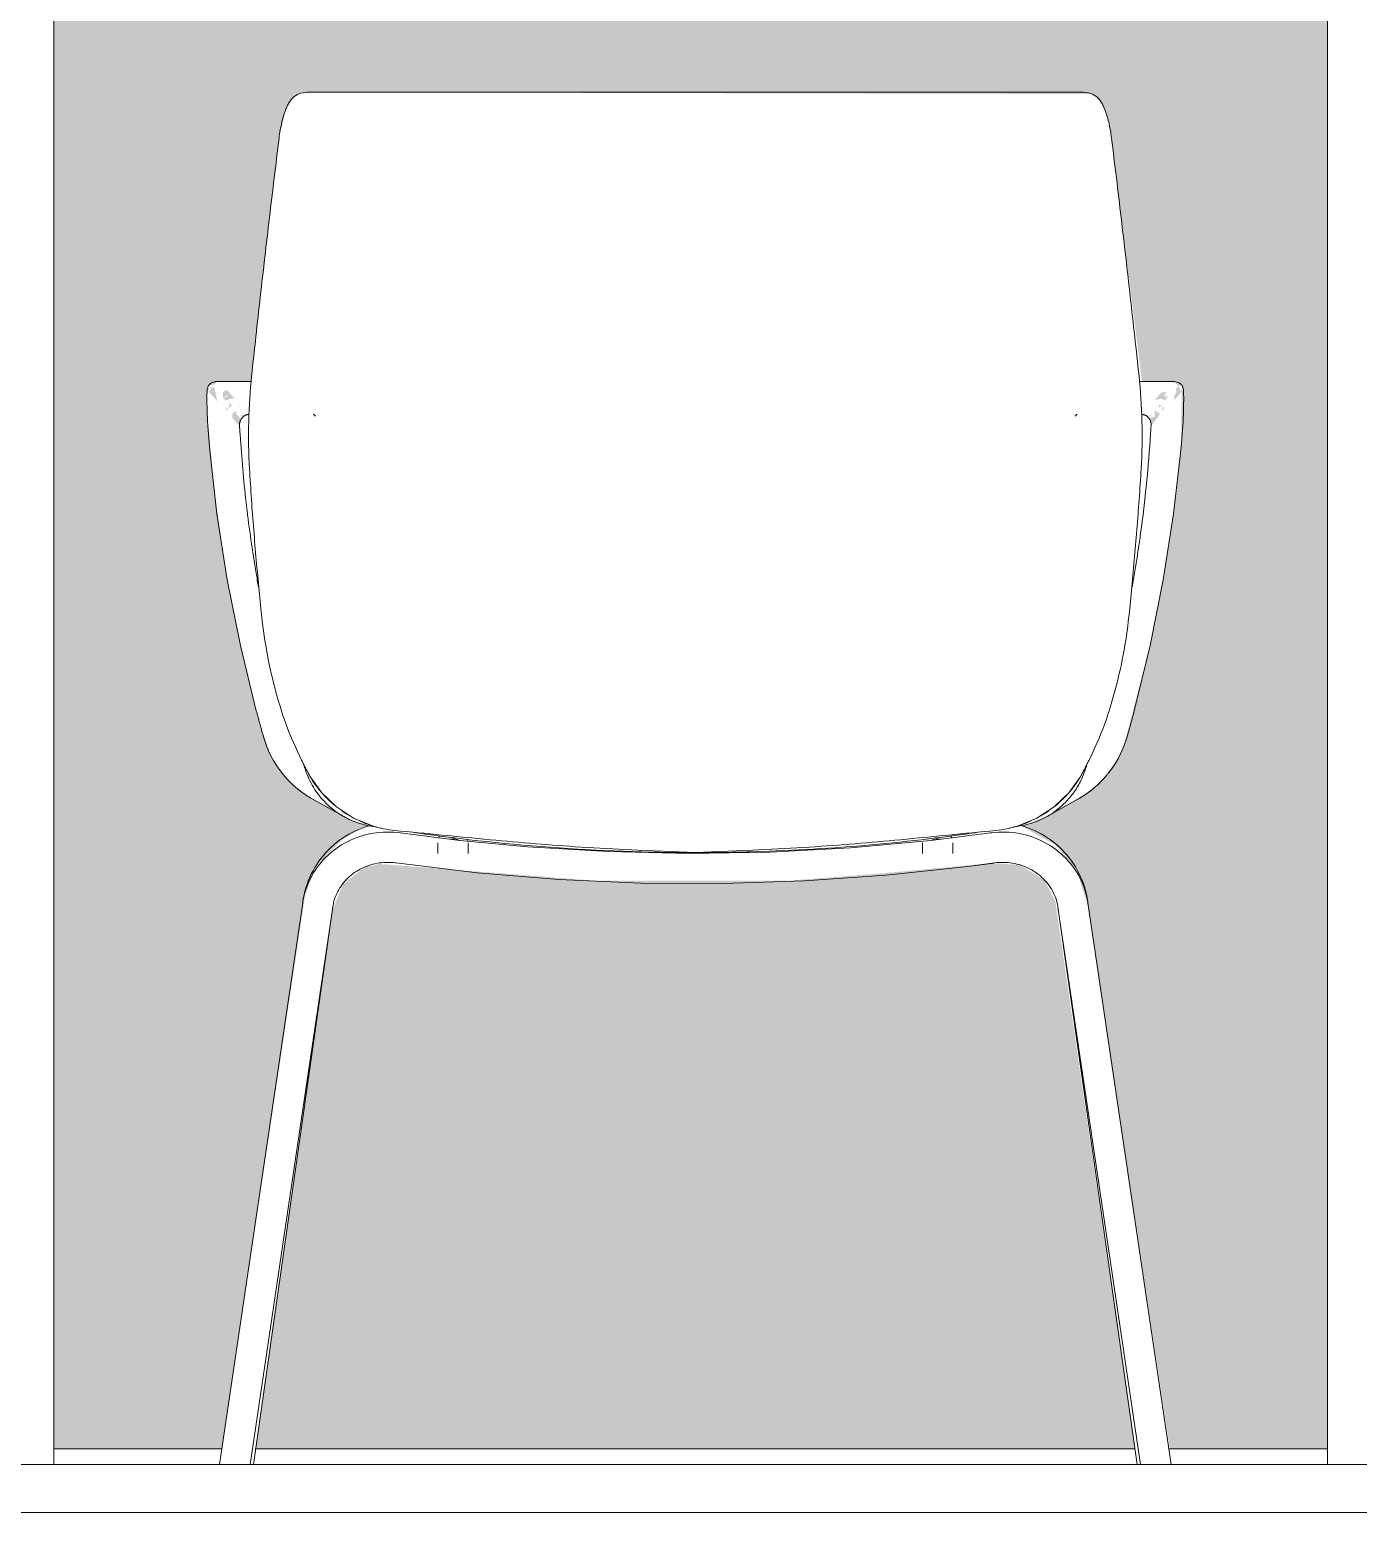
# Model space of a CAD drawing. Header units: millimetres. Extents: x -12186 to 152825, y -4386 to 9463.
# Drawn here: x 140102 to 140936, y 0 to 931 of the extents above; entities that cross this region are included whole.
import ezdxf

# ---------------------------------------------------------------- set-up
doc = ezdxf.new("R2010")
doc.units = ezdxf.units.MM
doc.linetypes.add('1000 Dashed', pattern=[2, 1, -1])
for name, color, linetype, lineweight in [('A-FLOR', 192, 'Continuous', 9), ('A-FLOR-LEVL', 51, 'Continuous', 5), ('A-GLAZ-CURT', 52, 'Continuous', 5), ('A-GLAZ-CWMG', 51, 'Continuous', 5), ('I-FURN', 30, 'Continuous', 5)]:
    doc.layers.add(name, color=color, linetype=linetype, lineweight=lineweight)

# ---------------------------------------------------------------- blocks, each defined once
blk = doc.blocks.new('Coalesse_Bindu_LowBackGuestChair - FABRIC-V522-Section 4')
at = {"layer": 'I-FURN'}
for p, q in [((-19199.36, 710.42), (-19220.76, 710.42)), ((-18620.45, 710.42), (-18641.84, 710.42)), ((-19141.42, 437.08), (-19160.79, 447.93)), ((-18680.42, 447.93), (-18699.79, 437.08)), ((-18732.62, 407.98), (-18731.22, 408.15)), ((-19141.51, 395.51), (-19140.64, 396.53))]:
    blk.add_line(p, q, dxfattribs=at)
at = {"layer": 'I-FURN', "flags": 128}
for points in [[(-19125.35, 431.32), (-19127.58, 430.64), (-19129.78, 429.87), (-19131.94, 429.02), (-19134.07, 428.09), (-19136.16, 427.06), (-19138.21, 425.96), (-19140.21, 424.78), (-19142.16, 423.52), (-19144.07, 422.18), (-19145.91, 420.77), (-19147.7, 419.28), (-19149.42, 417.73), (-19151.09, 416.11), (-19152.68, 414.42), (-19154.21, 412.67), (-19155.66, 410.87), (-19157.05, 409), (-19158.35, 407.08), (-19159.58, 405.12), (-19160.72, 403.1), (-19161.79, 401.04), (-19162.77, 398.94), (-19163.66, 396.8), (-19164.47, 394.63), (-19165.19, 392.43), (-19165.82, 390.2), (-19166.35, 387.95), (-19166.8, 385.67), (-19167.09, 383.82)], [(-18674.11, 383.82), (-18674.48, 386.11), (-18674.95, 388.38), (-18675.5, 390.62), (-18676.15, 392.85), (-18676.88, 395.05), (-18677.71, 397.21), (-18678.62, 399.34), (-18679.61, 401.44), (-18680.69, 403.49), (-18681.85, 405.49), (-18683.1, 407.45), (-18684.42, 409.36), (-18685.81, 411.21), (-18687.28, 413.01), (-18688.82, 414.75), (-18690.43, 416.42), (-18692.1, 418.03), (-18693.84, 419.57), (-18695.64, 421.04), (-18697.5, 422.44), (-18699.41, 423.76), (-18701.37, 425.01), (-18703.38, 426.18), (-18705.44, 427.27), (-18707.54, 428.27), (-18709.67, 429.19), (-18711.84, 430.03), (-18714.05, 430.78), (-18716.22, 431.42)], [(-19127.23, 405.81), (-19125.92, 406.29), (-19124.67, 406.7)], [(-19110.61, 408.2), (-19109.21, 408.06), (-19108.58, 407.98)], [(-19108.58, 407.98), (-19057.53, 401.81), (-19006.26, 397.59), (-18954.86, 395.32), (-18903.4, 394.99), (-18851.96, 396.62), (-18800.64, 400.2), (-18749.51, 405.72), (-18733.19, 407.9)], [(-18715.88, 406.49), (-18714.55, 406.03), (-18713.25, 405.52)], [(-19161.87, 399.12), (-19162.56, 397.78), (-19163.45, 395.88), (-19164.26, 393.95), (-19164.98, 391.99), (-19165.63, 390), (-19166.19, 387.98), (-19166.66, 385.95), (-19167.05, 383.9)], [(-18674.01, 382.98), (-18674.36, 385.04), (-18674.8, 387.08), (-18675.32, 389.1), (-18675.92, 391.11), (-18676.61, 393.08), (-18677.38, 395.03), (-18678.24, 396.94), (-18679.17, 398.82)]]:
    blk.add_lwpolyline(points, dxfattribs=at)
at = {"layer": 'I-FURN'}
for points in [[(-18663.52, 881.6), (-18663.86, 882.41), (-18664.55, 883.95), (-18665.3, 885.32), (-18665.68, 885.95)], [(-19176.64, 883.91), (-19177, 883.18), (-19177.34, 882.41), (-19177.68, 881.6)], [(-19219.47, 710.32), (-19219.9, 710.38), (-19220.33, 710.42), (-19220.76, 710.42)], [(-18621.74, 710.32), (-18621.3, 710.38), (-18620.87, 710.42), (-18620.45, 710.42)], [(-18670.34, 454.89), (-18673.5, 452.24), (-18676.88, 449.91), (-18680.42, 447.93)], [(-18706.97, 433.75), (-18705.2, 434.41), (-18701.7, 435.94), (-18698.37, 437.86), (-18696.76, 438.91)]]:
    blk.add_open_spline(points, degree=3, dxfattribs=at)
for points, knots in [([(-19220.95, 710.42), (-19221.2, 710.41), (-19221.62, 710.38), (-19222.23, 710.29), (-19222.93, 710.13), (-19223.9, 709.8), (-19224.84, 709.27), (-19225.59, 708.65), (-19226.09, 708.12), (-19226.53, 707.51), (-19227, 706.59), (-19227.17, 705.79), (-19227.22, 705.21)], [-0.8571429, -0.8571429, -0.8571429, -0.8571429, -0.7857143, -0.7321429, -0.6785714, -0.5714286, -0.4285714, -0.3571429, -0.2857143, -0.2142857, -0.1428571, 0, 0, 0, 0]), ([(-18620.25, 710.42), (-18619.76, 710.4), (-18618.79, 710.29), (-18617.41, 709.86), (-18616.36, 709.27), (-18615.61, 708.65), (-18615.11, 708.12), (-18614.68, 707.51), (-18614.21, 706.59), (-18614.04, 705.79), (-18613.98, 705.21)], [0.1428571, 0.1428571, 0.1428571, 0.1428571, 0.2857143, 0.4285714, 0.5714286, 0.6428571, 0.7142857, 0.7857143, 0.8571429, 1, 1, 1, 1]), ([(-19202.78, 689.39), (-19202.66, 689.43), (-19202.41, 689.5), (-19201.88, 689.62), (-19201.45, 689.68), (-19201.15, 689.71)], [-0.1428571, -0.1428571, -0.1428571, -0.1428571, -0.1071429, -0.0714286, 0, 0, 0, 0]), ([(-18638.38, 689.38), (-18638.42, 689.39), (-18638.56, 689.44), (-18638.89, 689.53), (-18639.39, 689.63), (-18639.83, 689.69), (-18640.06, 689.71)], [0.8526786, 0.8526786, 0.8526786, 0.8526786, 0.8660714, 0.8928571, 0.9464286, 1, 1, 1, 1]), ([(-19160.78, 447.93), (-19162.47, 448.87), (-19165.94, 451.02), (-19169.21, 453.5), (-19170.87, 454.89)], [-0.7910146, -0.7910146, -0.7910146, -0.7910146, -0.7, -0.6, -0.6, -0.6, -0.6]), ([(-19134.22, 433.74), (-19134.66, 433.91), (-19136.42, 434.59), (-19139.91, 436.17), (-19142.81, 437.85), (-19144.42, 438.9)], [-0.8, -0.8, -0.8, -0.8, -0.775, -0.7, -0.6, -0.6, -0.6, -0.6])]:
    blk.add_open_spline(points, degree=3, knots=knots, dxfattribs=at)
blk = doc.blocks.new('Coalesse_Bindu_LowBackGuestChair - FABRIC-V524-Section 4')
at = {"layer": 'I-FURN'}
for p, q in [((-19162.78, 892.14), (-19147.26, 892.14)), ((-19104.94, 892.14), (-19147.26, 892.14)), ((-19104.94, 892.14), (-18985.68, 892.14)), ((-18855.52, 892.14), (-18985.68, 892.14)), ((-18855.52, 892.14), (-18736.27, 892.14)), ((-18693.95, 892.14), (-18736.27, 892.14)), ((-18693.95, 892.14), (-18678.43, 892.14)), ((-19199.36, 710.42), (-19220.76, 710.42)), ((-18620.45, 710.42), (-18641.84, 710.42)), ((-19160.35, 689.93), (-19159.21, 688.65)), ((-18682, 688.65), (-18680.86, 689.93)), ((-19141.42, 437.08), (-19160.79, 447.93)), ((-18680.42, 447.93), (-18699.79, 437.08)), ((-19124.32, 431.53), (-19125.95, 432.09)), ((-19120.75, 430.56), (-19123.17, 430.92)), ((-19117.72, 429.72), (-19119.01, 430.02)), ((-18721.58, 430.17), (-18723.48, 429.72)), ((-18718.03, 430.92), (-18720.45, 430.56)), ((-18715.25, 432.09), (-18716.89, 431.53)), ((-19075.05, 422.88), (-19105.94, 426.84)), ((-19082.31, 420.56), (-19082.31, 413.81)), ((-19063.26, 413.79), (-19063.26, 420.56)), ((-18777.95, 420.56), (-18777.95, 413.79)), ((-18735.26, 426.84), (-18766.16, 422.88)), ((-18758.9, 413.81), (-18758.9, 420.56)), ((-19167.19, 382.98), (-19219.51, 30)), ((-18621.69, 30), (-18674.01, 382.98)), ((-19200.26, 30), (-19148.35, 380.18)), ((-19198.16, 30), (-19148.35, 380.32)), ((-18692.85, 380.32), (-18643.04, 30)), ((-18692.85, 380.18), (-18640.95, 30)), ((-19200.27, 30), (-19200.26, 30)), ((-19198.39, 30), (-19198.16, 30)), ((-18643.04, 30), (-18642.81, 30)), ((-18640.95, 30), (-18640.94, 30))]:
    blk.add_line(p, q, dxfattribs=at)
at = {"layer": 'I-FURN', "flags": 128}
for points in [[(-19225.76, 669.07), (-19221.05, 627.28), (-19214.56, 585.72), (-19206.31, 544.48), (-19196.33, 503.62)], [(-18644.88, 503.62), (-18634.89, 544.48), (-18626.65, 585.72), (-18620.15, 627.28), (-18615.44, 669.07)], [(-19194.53, 578.92), (-19193.88, 572.28), (-19193.22, 565.65)], [(-18647.98, 565.65), (-18647.33, 572.28), (-18646.67, 578.92)], [(-19162.72, 462.47), (-19155.22, 452.06), (-19145.95, 443.2), (-19135.22, 436.17), (-19123.38, 431.23)], [(-18717.83, 431.23), (-18705.99, 436.17), (-18695.25, 443.2), (-18685.98, 452.06), (-18678.49, 462.47)], [(-19125.35, 431.32), (-19127.58, 430.64), (-19129.78, 429.87), (-19131.94, 429.02), (-19134.07, 428.09), (-19136.16, 427.06), (-19138.21, 425.96), (-19140.21, 424.78), (-19142.16, 423.52), (-19144.07, 422.18), (-19145.91, 420.77), (-19147.7, 419.28), (-19149.42, 417.73), (-19151.09, 416.11), (-19152.68, 414.42), (-19154.21, 412.67), (-19155.66, 410.87), (-19157.05, 409), (-19158.35, 407.08), (-19159.58, 405.12), (-19160.72, 403.1), (-19161.79, 401.04), (-19162.77, 398.94), (-19163.66, 396.8), (-19164.47, 394.63), (-19165.19, 392.43), (-19165.82, 390.2), (-19166.35, 387.95), (-19166.8, 385.67), (-19167.09, 383.82)], [(-18674.11, 383.82), (-18674.48, 386.11), (-18674.95, 388.38), (-18675.5, 390.62), (-18676.15, 392.85), (-18676.88, 395.05), (-18677.71, 397.21), (-18678.62, 399.34), (-18679.61, 401.44), (-18680.69, 403.49), (-18681.85, 405.49), (-18683.1, 407.45), (-18684.42, 409.36), (-18685.81, 411.21), (-18687.28, 413.01), (-18688.82, 414.75), (-18690.43, 416.42), (-18692.1, 418.03), (-18693.84, 419.57), (-18695.64, 421.04), (-18697.5, 422.44), (-18699.41, 423.76), (-18701.37, 425.01), (-18703.38, 426.18), (-18705.44, 427.27), (-18707.54, 428.27), (-18709.67, 429.19), (-18711.84, 430.03), (-18714.05, 430.78), (-18716.22, 431.42)], [(-19105.94, 426.84), (-19108.06, 427.1), (-19110.19, 427.27), (-19112.33, 427.37), (-19114.47, 427.38), (-19116.61, 427.31), (-19118.74, 427.17), (-19120.87, 426.94), (-19122.98, 426.63), (-19125.08, 426.24), (-19127.17, 425.77), (-19129.23, 425.22), (-19131.27, 424.59), (-19133.29, 423.89), (-19135.27, 423.11), (-19137.22, 422.25), (-19139.13, 421.32), (-19141.01, 420.32), (-19142.84, 419.24), (-19144.63, 418.1), (-19146.37, 416.89), (-19148.06, 415.61), (-19149.7, 414.27), (-19151.28, 412.86), (-19152.8, 411.4), (-19154.26, 409.87), (-19155.65, 408.29), (-19156.98, 406.66), (-19158.24, 404.98), (-19159.44, 403.24), (-19160.55, 401.46), (-19161.6, 399.64), (-19162.56, 397.78), (-19163.45, 395.88), (-19164.26, 393.95), (-19164.98, 391.99), (-19165.63, 390), (-19166.19, 387.98), (-19166.66, 385.95), (-19167.05, 383.9), (-19167.19, 382.98)], [(-18772.68, 422.14), (-18823.18, 417.49), (-18873.83, 414.75), (-18924.57, 413.94), (-18975.29, 415.05), (-19025.93, 418.09), (-19068.53, 422.14)], [(-18674.01, 382.98), (-18674.36, 385.04), (-18674.8, 387.08), (-18675.32, 389.1), (-18675.92, 391.11), (-18676.61, 393.08), (-18677.38, 395.03), (-18678.24, 396.94), (-18679.17, 398.82), (-18680.18, 400.66), (-18681.26, 402.46), (-18682.42, 404.21), (-18683.65, 405.92), (-18684.95, 407.57), (-18686.32, 409.18), (-18687.75, 410.73), (-18689.24, 412.22), (-18690.8, 413.65), (-18692.41, 415.02), (-18694.08, 416.33), (-18695.79, 417.57), (-18697.56, 418.74), (-18699.38, 419.85), (-18701.23, 420.88), (-18703.13, 421.85), (-18705.06, 422.73), (-18707.03, 423.55), (-18709.03, 424.29), (-18711.06, 424.95), (-18713.12, 425.53), (-18715.19, 426.04), (-18717.28, 426.46), (-18719.39, 426.81), (-18721.52, 427.07), (-18723.65, 427.26), (-18725.78, 427.36), (-18727.92, 427.38), (-18730.06, 427.33), (-18732.19, 427.19), (-18734.32, 426.97), (-18735.26, 426.84)], [(-18992.38, 417.92), (-18956.51, 415.92), (-18920.6, 414.62)], [(-18920.6, 414.62), (-18884.7, 415.92), (-18848.83, 417.92)], [(-19148.35, 380.18), (-19148.13, 381.45), (-19147.87, 382.71), (-19147.54, 383.97), (-19147.17, 385.2), (-19146.74, 386.43), (-19146.26, 387.64), (-19145.73, 388.83), (-19145.15, 390), (-19144.52, 391.16), (-19143.84, 392.28), (-19143.11, 393.39), (-19142.33, 394.46), (-19141.51, 395.51), (-19140.64, 396.53), (-19139.73, 397.52), (-19138.77, 398.47), (-19137.78, 399.39), (-19136.74, 400.27), (-19135.67, 401.11), (-19134.56, 401.91), (-19133.41, 402.67), (-19132.24, 403.39), (-19131.03, 404.06), (-19129.79, 404.69), (-19128.52, 405.27), (-19127.23, 405.81), (-19125.92, 406.29), (-19124.59, 406.73), (-19123.23, 407.11), (-19121.86, 407.44), (-19120.48, 407.73), (-19119.09, 407.95), (-19117.68, 408.13), (-19116.27, 408.25), (-19114.86, 408.32), (-19113.44, 408.34), (-19112.03, 408.3), (-19110.61, 408.2), (-19109.21, 408.06), (-19108.58, 407.98)], [(-19108.58, 407.98), (-19057.53, 401.81), (-19006.26, 397.59), (-18954.86, 395.32), (-18903.4, 394.99), (-18851.96, 396.62), (-18800.64, 400.2), (-18749.51, 405.72), (-18732.62, 407.98)], [(-18732.62, 407.98), (-18731.22, 408.15), (-18729.81, 408.26), (-18728.39, 408.32), (-18726.98, 408.33), (-18725.56, 408.29), (-18724.15, 408.19), (-18722.74, 408.04), (-18721.34, 407.83), (-18719.95, 407.58), (-18718.58, 407.27), (-18717.22, 406.9), (-18715.88, 406.49), (-18714.55, 406.03), (-18713.25, 405.52), (-18711.97, 404.96), (-18710.72, 404.35), (-18709.5, 403.7), (-18708.31, 403), (-18707.15, 402.26), (-18706.02, 401.47), (-18704.94, 400.65), (-18703.88, 399.78), (-18702.87, 398.88), (-18701.9, 397.95), (-18700.97, 396.97), (-18700.08, 395.97), (-18699.23, 394.93), (-18698.44, 393.87), (-18697.69, 392.78), (-18696.98, 391.66), (-18696.33, 390.52), (-18695.73, 389.36), (-18695.17, 388.17), (-18694.67, 386.97), (-18694.22, 385.75), (-18693.82, 384.52), (-18693.48, 383.27), (-18693.18, 382.02), (-18692.94, 380.75), (-18692.85, 380.18)], [(-19219.5, 30), (-19219.33, 30), (-19218.61, 30), (-19217.38, 30), (-19215.72, 30), (-19213.72, 30), (-19211.49, 30), (-19209.17, 30), (-19206.89, 30), (-19204.79, 30), (-19202.98, 30), (-19201.58, 30), (-19200.65, 30), (-19200.27, 30)], [(-18640.94, 30), (-18640.55, 30), (-18639.63, 30), (-18638.22, 30), (-18636.41, 30), (-18634.31, 30), (-18632.03, 30), (-18629.71, 30), (-18627.49, 30), (-18625.49, 30), (-18623.82, 30), (-18622.59, 30), (-18621.87, 30), (-18621.7, 30)]]:
    blk.add_lwpolyline(points, dxfattribs=at)
at = {"layer": 'I-FURN'}
for centre, major_axis, ratio, start_param, end_param in [((-18822.69, 1639.09), (1017.81, 785.58), 0.923159, 3.869543, 3.881985), ((-19072.78, 413.6), (9.53, 0), 0.999808, 1.110694, 1.808306), ((-18875.07, 2182.38), (1771.18, 0), 0.999808, 4.599261, 4.602892), ((-18768.42, 413.6), (9.52, 0), 0.999808, 1.333287, 2.030898), ((-18966.13, 2182.38), (1771.18, 0), 0.999808, 4.821886, 4.825517), ((-19018.51, 1639.09), (-1017.81, 785.58), 0.923159, 2.401201, 2.413643)]:
    blk.add_ellipse(centre, major_axis=major_axis, ratio=ratio, start_param=start_param, end_param=end_param, dxfattribs=at)
for points in [[(-19175.53, 885.95), (-19175.91, 885.32), (-19176.65, 883.95), (-19177.34, 882.41), (-19177.68, 881.6)], [(-18663.52, 881.6), (-18663.86, 882.41), (-18664.55, 883.95), (-18665.3, 885.32), (-18665.68, 885.95)], [(-19177.68, 881.6), (-19178.67, 879.17), (-19180.42, 873.57), (-19181.61, 866.79), (-19182.04, 863.2)], [(-18659.16, 863.2), (-18659.59, 866.79), (-18660.79, 873.57), (-18662.54, 879.17), (-18663.52, 881.6)], [(-19182.04, 863.2), (-19184.1, 846.59), (-19188.12, 813.39), (-19193.87, 763.58), (-19197.51, 730.37), (-19199.29, 713.77)], [(-18641.92, 713.77), (-18643.69, 730.37), (-18647.34, 763.58), (-18653.08, 813.39), (-18657.1, 846.59), (-18659.16, 863.2)], [(-19219.47, 710.32), (-19219.9, 710.38), (-19220.33, 710.42), (-19220.76, 710.42)], [(-19199.29, 713.77), (-19200.24, 704.8), (-19201.49, 685.47), (-19201.21, 665.28), (-19200.63, 655.48)], [(-18640.57, 655.48), (-18640, 665.28), (-18639.71, 685.47), (-18640.96, 704.8), (-18641.92, 713.77)], [(-18621.74, 710.32), (-18621.3, 710.38), (-18620.87, 710.42), (-18620.45, 710.42)], [(-19227.22, 705.21), (-19227.4, 701.68), (-19227.38, 691.2), (-19226.45, 676.53), (-19225.76, 669.07)], [(-18613.98, 705.21), (-18613.8, 701.68), (-18613.83, 691.2), (-18614.76, 676.53), (-18615.44, 669.07)], [(-19206.28, 673.96), (-19206.38, 675.45), (-19206.58, 678.38), (-19206.8, 681.1), (-19206.9, 682.39)], [(-18634.92, 673.96), (-18634.83, 675.45), (-18634.62, 678.38), (-18634.41, 681.1), (-18634.31, 682.39)], [(-19200.63, 655.48), (-19199.86, 642.72), (-19198.07, 617.2), (-19195.79, 591.68), (-19194.53, 578.92)], [(-18646.67, 578.92), (-18645.42, 591.68), (-18643.14, 617.2), (-18641.34, 642.72), (-18640.57, 655.48)], [(-19193.22, 565.65), (-19192.44, 557.65), (-19190.23, 541.74), (-19185.06, 518.05), (-19177.99, 494.76), (-19171.53, 479.86), (-19167.9, 472.54)], [(-18673.3, 472.54), (-18669.68, 479.85), (-18663.23, 494.73), (-18656.15, 518.03), (-18650.97, 541.75), (-18648.76, 557.66), (-18647.98, 565.65)], [(-19192.01, 487.83), (-19192.74, 490.44), (-19194.2, 495.69), (-19195.62, 500.97), (-19196.33, 503.62)], [(-18644.88, 503.62), (-18645.58, 500.97), (-18647.01, 495.69), (-18648.46, 490.44), (-18649.2, 487.83)], [(-19167.9, 472.54), (-19167.41, 471.61), (-19166.45, 469.74), (-19165.55, 467.85), (-19165.11, 466.9)], [(-19165.43, 466.29), (-19165.82, 467.43), (-19166.2, 468.57), (-19166.57, 469.72)], [(-19165.11, 466.9), (-19164.68, 466.17), (-19163.86, 464.71), (-19163.09, 463.22), (-19162.72, 462.47)], [(-18678.49, 462.47), (-18678.12, 463.22), (-18677.35, 464.71), (-18676.52, 466.17), (-18676.1, 466.9)], [(-18676.1, 466.9), (-18675.66, 467.85), (-18674.76, 469.74), (-18673.8, 471.61), (-18673.3, 472.54)], [(-18675.77, 466.29), (-18675.39, 467.43), (-18675.01, 468.57), (-18674.63, 469.72)], [(-19155.87, 452.81), (-19158.41, 455.82), (-19160.7, 459.05), (-19162.72, 462.47)], [(-18678.49, 462.47), (-18680.5, 459.05), (-18682.8, 455.82), (-18685.34, 452.81)], [(-19147.63, 444.57), (-19150.47, 446.97), (-19153.12, 449.61), (-19155.56, 452.45)], [(-18685.65, 452.45), (-18688.31, 449.34), (-18691.24, 446.48), (-18694.38, 443.9)], [(-19136.85, 437.06), (-19138.82, 438.18), (-19140.75, 439.4), (-19142.62, 440.71)], [(-18698.58, 440.71), (-18700.45, 439.4), (-18702.38, 438.18), (-18704.36, 437.06)], [(-19125.95, 432.09), (-19127.83, 432.76), (-19129.69, 433.52), (-19131.51, 434.35)], [(-19123.38, 431.23), (-19121.08, 430.51), (-19116.41, 429.31), (-19111.66, 428.6), (-19109.27, 428.37)], [(-18731.94, 428.37), (-18729.55, 428.6), (-18724.79, 429.31), (-18720.12, 430.51), (-18717.83, 431.23)], [(-18709.69, 434.35), (-18711.52, 433.52), (-18713.37, 432.76), (-18715.25, 432.09)], [(-19109.27, 428.37), (-19099.54, 427.43), (-19079.85, 425.51), (-19059.7, 423.55), (-19049.51, 422.56)], [(-19063.52, 422.8), (-19063.43, 422.42), (-19063.36, 422.03), (-19063.32, 421.63)], [(-19049.51, 422.56), (-19040.05, 421.65), (-19021.08, 419.95), (-19001.97, 418.54), (-18992.38, 417.92)], [(-18848.83, 417.92), (-18839.24, 418.54), (-18820.13, 419.95), (-18801.15, 421.65), (-18791.7, 422.56)], [(-18791.7, 422.56), (-18781.51, 423.55), (-18761.36, 425.51), (-18741.67, 427.43), (-18731.94, 428.37)]]:
    blk.add_open_spline(points, degree=3, dxfattribs=at)
for points, knots in [([(-19162.78, 892.14), (-19164.82, 892.14), (-19167.6, 891.82), (-19170.63, 890.66), (-19173.24, 889.04), (-19174.75, 887.32), (-19175.53, 885.95)], [-1, -1, -1, -1, -0.666667, -0.5, -0.333333, 0, 0, 0, 0]), ([(-18665.68, 885.95), (-18666.45, 887.32), (-18667.97, 889.04), (-18670.57, 890.66), (-18673.6, 891.82), (-18676.39, 892.14), (-18678.43, 892.14)], [-1, -1, -1, -1, -0.666667, -0.5, -0.333333, 0, 0, 0, 0]), ([(-19220.95, 710.42), (-19221.2, 710.41), (-19221.62, 710.38), (-19222.23, 710.29), (-19222.93, 710.13), (-19223.9, 709.8), (-19224.84, 709.27), (-19225.59, 708.65), (-19226.09, 708.12), (-19226.53, 707.51), (-19227, 706.59), (-19227.17, 705.79), (-19227.22, 705.21)], [-0.8571429, -0.8571429, -0.8571429, -0.8571429, -0.7857143, -0.7321429, -0.6785714, -0.5714286, -0.4285714, -0.3571429, -0.2857143, -0.2142857, -0.1428571, 0, 0, 0, 0]), ([(-18620.25, 710.42), (-18619.76, 710.4), (-18618.79, 710.29), (-18617.41, 709.86), (-18616.36, 709.27), (-18615.61, 708.65), (-18615.11, 708.12), (-18614.68, 707.51), (-18614.21, 706.59), (-18614.04, 705.79), (-18613.98, 705.21)], [0.1428571, 0.1428571, 0.1428571, 0.1428571, 0.2857143, 0.4285714, 0.5714286, 0.6428571, 0.7142857, 0.7857143, 0.8571429, 1, 1, 1, 1]), ([(-19206.9, 682.39), (-19206.92, 682.84), (-19206.92, 683.47), (-19206.83, 684.25), (-19206.71, 684.81), (-19206.57, 685.26), (-19206.45, 685.6), (-19206.26, 686.1), (-19205.85, 686.9), (-19205.24, 687.7), (-19204.68, 688.25), (-19204.34, 688.54), (-19204.11, 688.7), (-19203.91, 688.83), (-19203.72, 688.95), (-19203.46, 689.1), (-19203.14, 689.26), (-19202.79, 689.4), (-19202.41, 689.5), (-19201.88, 689.62), (-19201.45, 689.68), (-19201.15, 689.71)], [-1, -1, -1, -1, -0.892857, -0.839286, -0.785714, -0.732143, -0.705357, -0.678571, -0.571429, -0.428571, -0.357143, -0.321429, -0.285714, -0.267857, -0.25, -0.214286, -0.178571, -0.142857, -0.107143, -0.071429, 0, 0, 0, 0]), ([(-18634.31, 682.39), (-18634.27, 682.98), (-18634.29, 683.81), (-18634.49, 684.82), (-18634.71, 685.52), (-18634.98, 686.18), (-18635.32, 686.79), (-18635.69, 687.35), (-18636.19, 687.95), (-18636.66, 688.39), (-18637.04, 688.66), (-18637.18, 688.76), (-18637.4, 688.9), (-18637.74, 689.11), (-18638.11, 689.28), (-18638.38, 689.38), (-18638.56, 689.44), (-18638.89, 689.53), (-18639.39, 689.63), (-18639.83, 689.69), (-18640.06, 689.71)], [0, 0, 0, 0, 0.142857, 0.214286, 0.285714, 0.357143, 0.428571, 0.5, 0.571429, 0.678571, 0.705357, 0.71875, 0.732143, 0.785714, 0.839286, 0.852679, 0.866071, 0.892857, 0.946429, 1, 1, 1, 1]), ([(-19194.93, 581.32), (-19195.45, 584.22), (-19198.39, 601.06), (-19202.78, 631.94), (-19205.36, 659.94), (-19206.28, 673.96)], [-0.4416861, -0.4416861, -0.4416861, -0.4416861, -0.4, -0.2, 0, 0, 0, 0]), ([(-18646.28, 581.32), (-18644.51, 591.19), (-18639.53, 622), (-18636.3, 652.93), (-18634.92, 673.96)], [0.5583139, 0.5583139, 0.5583139, 0.5583139, 0.7, 1, 1, 1, 1]), ([(-19160.28, 447.65), (-19162.14, 448.67), (-19169.42, 453.13), (-19182.3, 465.01), (-19189.59, 479.14), (-19192.01, 487.83)], [-0.8, -0.8, -0.8, -0.8, -0.7, -0.4, 0, 0, 0, 0]), ([(-18649.2, 487.83), (-18651.01, 481.31), (-18654.73, 473.09), (-18659.88, 465.93), (-18661.25, 464.22)], [-1, -1, -1, -1, -0.7, -0.6, -0.6, -0.6, -0.6]), ([(-19123.28, 430.99), (-19126.11, 431.38), (-19130.25, 432.3), (-19135.54, 434.2), (-19140.78, 436.57), (-19146.9, 440.34), (-19152.79, 445.47), (-19157.25, 450.67), (-19161.71, 457.18), (-19164.15, 462.5), (-19165.43, 466.29)], [-1, -1, -1, -1, -0.85, -0.775, -0.7, -0.55, -0.4, -0.3, -0.2, 0, 0, 0, 0]), ([(-18717.92, 430.99), (-18714.14, 431.51), (-18708.7, 432.88), (-18701.7, 435.94), (-18697.12, 438.58), (-18693.22, 441.39), (-18689.86, 444.24), (-18686.81, 447.32), (-18683.97, 450.72), (-18681.41, 454.35), (-18678.47, 459.38), (-18676.73, 463.45), (-18675.77, 466.29)], [0, 0, 0, 0, 0.2, 0.3, 0.4, 0.475, 0.55, 0.625, 0.7, 0.775, 0.85, 1, 1, 1, 1]), ([(-18661.7, 463.65), (-18664.32, 460.44), (-18670.29, 454.4), (-18677.2, 449.69), (-18680.92, 447.65)], [-0.5888872, -0.5888872, -0.5888872, -0.5888872, -0.4, -0.2, -0.2, -0.2, -0.2]), ([(-18756.37, 425.34), (-18779.87, 422.19), (-18827.96, 417.18), (-18908.15, 413.62), (-18995, 415.55), (-19055.44, 421.4), (-19084.83, 425.34)], [0, 0, 0, 0, 0.222222, 0.444444, 0.722222, 1, 1, 1, 1]), ([(-19081.83, 423.54), (-19081.74, 423.82), (-19081.56, 424.3), (-19081.34, 424.75), (-19081.25, 424.94)], [-0.8084986, -0.8084986, -0.8084986, -0.8084986, -0.75, -0.7083333, -0.7083333, -0.7083333, -0.7083333]), ([(-18759.96, 424.94), (-18759.86, 424.75), (-18759.65, 424.3), (-18759.47, 423.82), (-18759.37, 423.54)], [-0.2916667, -0.2916667, -0.2916667, -0.2916667, -0.25, -0.1915014, -0.1915014, -0.1915014, -0.1915014])]:
    blk.add_open_spline(points, degree=3, knots=knots, dxfattribs=at)
blk = doc.blocks.new('System Panel - Glazed-V544-Section 4')
at = {"layer": 'A-GLAZ-CURT'}
h = blk.add_hatch(color=256, dxfattribs=at)
h.paths.add_polyline_path([(-18617.25, 707.62), (-18618.65, 705.79), (-18618.5, 703.61), (-18619.9, 701.31), (-18619.76, 698.72), (-18615.07, 703.99), (-18616.68, 706.68)])
h.paths.add_polyline_path([(-19323.56, 40), (-19218.02, 40), (-19165.55, 388.21), (-19158.36, 406.34), (-19142.6, 422.61), (-19126.27, 431.74), (-19135.22, 434.25), (-19150.98, 443.2), (-19157.75, 446.3), (-19168.84, 453.5), (-19174.26, 458.37), (-19181.3, 466.29), (-19187.13, 475.34), (-19194.19, 495.7), (-19206.31, 544.48), (-19216.02, 595.09), (-19222.77, 642.51), (-19227.17, 690.87), (-19227.22, 705.21), (-19226.12, 705.21), (-19226.08, 708.1), (-19223.44, 708.1), (-19220.76, 710.32), (-19218.38, 710.32), (-19199.58, 710.32), (-19194.34, 758.81), (-19182.04, 863.2), (-19177.68, 881.6), (-19172.54, 889.39), (-19167.9, 891.52), (-19155.5, 892.14), (-18671.95, 891), (-18666.97, 887.44), (-18665.68, 885.95), (-18661.75, 875.92), (-18660.93, 873.28), (-18656.69, 842.76), (-18640.02, 710.32), (-18621.74, 710.32), (-18620.25, 710.42), (-18617.25, 707.62), (-18615.12, 708.1), (-18615.44, 669.07), (-18621.73, 617.2), (-18629.33, 572.28), (-18634.89, 544.48), (-18651.15, 482.82), (-18655.38, 473.31), (-18664.94, 460.42), (-18673.34, 452.84), (-18689.61, 443.01), (-18685.35, 446.31), (-18698.03, 438.27), (-18710.42, 432.88), (-18714.93, 430.62), (-18694.49, 419.41), (-18680.99, 403.42), (-18673.32, 378.22), (-18622.59, 40), (-18523.56, 40), (-18523.56, 2565), (-19323.56, 2565), (-19323.56, 49.78)])
h.paths.add_polyline_path([(-18644.46, 40), (-18694.49, 383.94), (-18701.27, 397.08), (-18716.72, 406.72), (-18733.58, 407.89), (-18804.64, 401.35), (-18861.8, 396.84), (-18983.49, 396.84), (-19119, 407.33), (-19128.18, 405.42), (-19142, 394.43), (-19148.66, 378.15), (-19196.74, 40), (-18661.75, 40)])
h.paths.add_polyline_path([(-19068.62, 422.15), (-19072.83, 423.13), (-19070.64, 422.37), (-19068.75, 422.16)])
h.paths.add_polyline_path([(-18629.46, 693.87), (-18627.7, 694.86), (-18629.25, 695.98), (-18629.36, 694.86)])
h.paths.add_polyline_path([(-18634.07, 690.05), (-18636.9, 688.52), (-18635.93, 688.07), (-18634.19, 689.93)])
h.paths.add_polyline_path([(-18634.31, 682.39), (-18628.47, 690.45), (-18629.46, 690.55), (-18632.07, 692.15), (-18632, 688.17), (-18633.68, 688.17), (-18634.72, 687.5), (-18635.32, 686.78), (-18634.36, 684.05)])
h.paths.add_polyline_path([(-19202.78, 689.39), (-19201.68, 690.31), (-19202.67, 689.71)])
h.paths.add_polyline_path([(-19205.07, 687.85), (-19204.41, 689.64), (-19206.28, 689.14), (-19205.37, 688.17)])
h.paths.add_polyline_path([(-19211.55, 690.92), (-19212.61, 690.87), (-19211.59, 690.87)])
h.paths.add_polyline_path([(-19206.9, 682.39), (-19205.69, 687.04), (-19206.85, 687.4), (-19207.52, 688.17), (-19207.94, 689.32), (-19209.17, 689.71), (-19209.2, 692.28), (-19211.45, 689.71), (-19211.25, 687.28), (-19207.07, 682.59)])
h.paths.add_polyline_path([(-18638.42, 689.39), (-18639.75, 690.05), (-18638.77, 689.41)])
h.paths.add_polyline_path([(-19214.89, 691.36), (-19213.86, 693.87), (-19215.12, 693.83), (-19214.97, 692.32)])
h.paths.add_polyline_path([(-18626.32, 691.36), (-18626.38, 694.86), (-18627.38, 693.83), (-18626.73, 692.32)])
h.paths.add_polyline_path([(-19213.82, 693.83), (-19211.85, 694.91), (-19212.72, 697.44), (-19213.81, 693.87)])
h.paths.add_polyline_path([(-19205.73, 694.86), (-19207.79, 695.61), (-19206.87, 694.88), (-19206.28, 694.87)])
h.paths.add_polyline_path([(-18635.48, 694.86), (-18634.04, 695.98), (-18634.92, 695.48), (-18635.44, 694.91)])
h.paths.add_polyline_path([(-19220.7, 697.89), (-19222.81, 706.91), (-19224.52, 706.68), (-19225.93, 703.75), (-19221.37, 698.64)])
h.paths.add_polyline_path([(-18624.3, 699.89), (-18623.86, 701.72), (-18624.95, 701.31)])
h.paths.add_polyline_path([(-18625.45, 698.51), (-18624.3, 699.89), (-18626.32, 701.76), (-18624.3, 703.1), (-18625.61, 703.78), (-18627.7, 703.61), (-18632.04, 698.72), (-18627.96, 699.71), (-18625.9, 698.72)])
h.paths.add_polyline_path([(-19215.75, 698.51), (-19212.64, 699.53), (-19210.24, 699.94), (-19214.89, 705.17), (-19217.21, 703.82), (-19217.21, 700.35), (-19215.92, 698.72)])
h.paths.add_polyline_path([(-19216.86, 699.94), (-19214.82, 701.72), (-19214.32, 701.06), (-19215.75, 700.43)])
blk = doc.blocks.new('Rectangular Mullion - Rectangular Mullion 1-V545-Section 4')
at = {"layer": 'A-GLAZ-CWMG'}
for p, q in [((-19323.56, 30), (-19323.56, 40)), ((-19323.56, 40), (-19217.85, 40)), ((-19196.97, 40), (-18644.23, 40)), ((-18623.36, 40), (-18523.56, 40)), ((-18523.56, 40), (-18523.56, 30))]:
    blk.add_line(p, q, dxfattribs=at)
blk = doc.blocks.new('Rectangular Mullion - Rectangular Mullion 1-V552-Section 4')
at = {"layer": 'A-GLAZ-CWMG'}
blk.add_line((-18523.56, 2605), (-18523.56, 30), dxfattribs=at)
blk = doc.blocks.new('Rectangular Mullion - Rectangular Mullion 1-V553-Section 4')
at = {"layer": 'A-GLAZ-CWMG'}
blk.add_line((-19323.56, 2605), (-19323.56, 30), dxfattribs=at)

msp = doc.modelspace()

# ---------------------------------------------------------------- linework, layer by layer
at = {"layer": 'A-FLOR'}
for p, q in [((140220.94, 30), (140078.39, 30)), ((140799.33, 30), (140240, 30)), ((140960.94, 30), (140818.39, 30)), ((142646.71, 0), (131735.71, 0))]:
    msp.add_line(p, q, dxfattribs=at)
at = {"layer": 'A-FLOR-LEVL', "linetype": '1000 Dashed'}
msp.add_line((123226.87, 0), (152025.23, 0), dxfattribs=at)

# ---------------------------------------------------------------- block references
at = {"layer": 'A-GLAZ-CURT'}
msp.add_blockref('System Panel - Glazed-V544-Section 4', (159440.27, 0), dxfattribs=at)
at = {"layer": 'A-GLAZ-CWMG'}
for name in ['Rectangular Mullion - Rectangular Mullion 1-V553-Section 4', 'Rectangular Mullion - Rectangular Mullion 1-V552-Section 4', 'Rectangular Mullion - Rectangular Mullion 1-V545-Section 4']:
    msp.add_blockref(name, (159440.27, 0), dxfattribs=at)
at = {"layer": 'I-FURN'}
for name in ['Coalesse_Bindu_LowBackGuestChair - FABRIC-V524-Section 4', 'Coalesse_Bindu_LowBackGuestChair - FABRIC-V522-Section 4']:
    msp.add_blockref(name, (159440.27, 0), dxfattribs=at)

doc.saveas('drawing.dxf')
